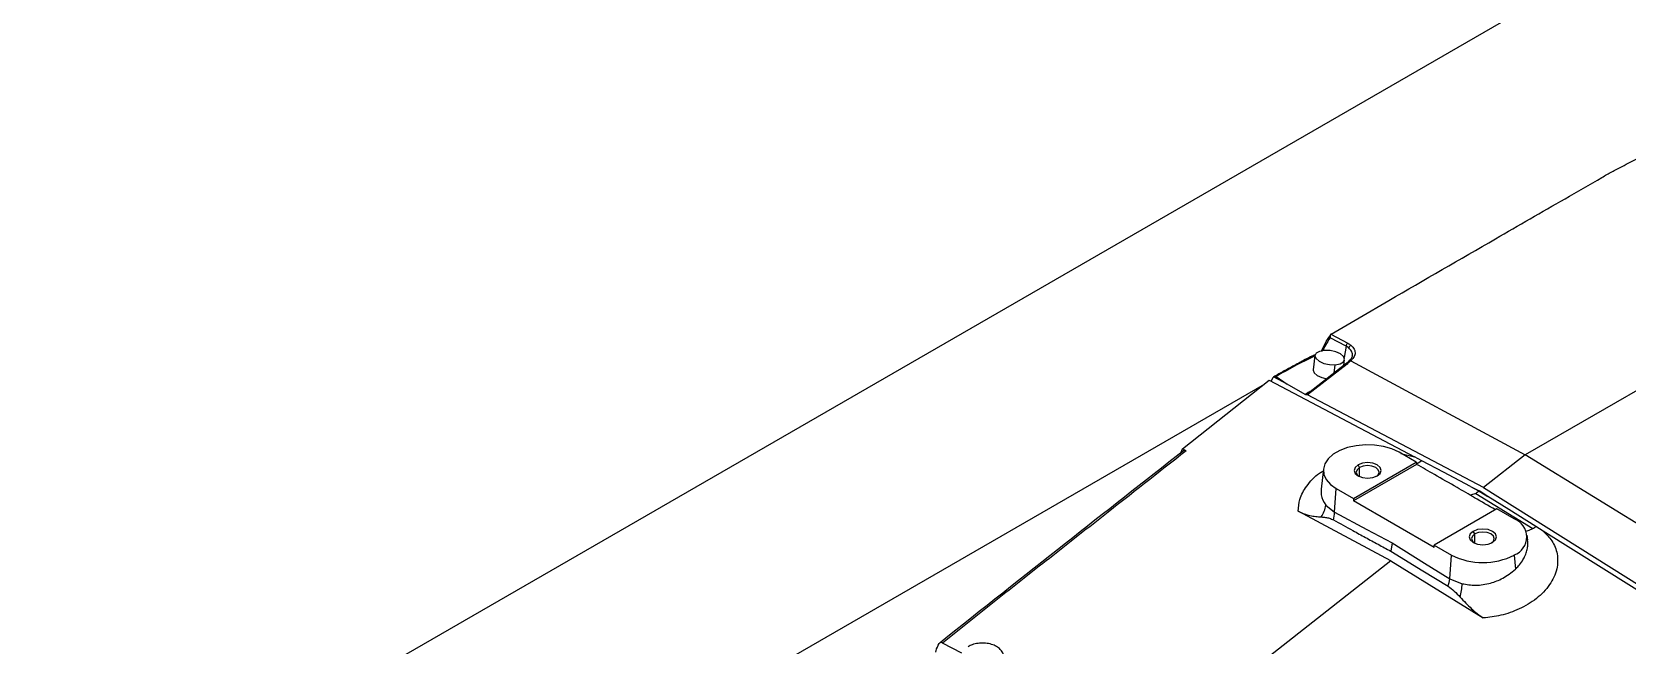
# Model space of a CAD drawing. Header units: millimetres. Extents: x 126 to 938, y 244 to 707.
# Drawn here: x 335.79 to 350.48, y 605.84 to 611.49 of the extents above; entities that cross this region are included whole.
import ezdxf

# ---------------------------------------------------------------- set-up
doc = ezdxf.new("R2010")
doc.units = ezdxf.units.MM

msp = doc.modelspace()

# ---------------------------------------------------------------- linework, layer by layer
at = {"color": 7, "linetype": 'Continuous', "lineweight": 25}
for p, q in [((365.351, 620.833), (270.403, 566.021)), ((355.833, 611.227), (349.54, 607.594)), ((348.013, 608.858), (348.286, 609.017)), ((347.753, 608.706), (348.013, 608.858)), ((347.891, 608.596), (347.745, 608.673)), ((347.753, 608.706), (347.751, 608.705)), ((347.751, 608.705), (347.907, 608.622)), ((347.605, 608.51), (347.587, 608.379)), ((347.607, 608.516), (347.603, 608.514)), ((347.87, 608.418), (347.878, 608.472)), ((347.891, 608.596), (347.875, 608.491)), ((347.919, 608.46), (347.89, 608.433)), ((347.916, 608.579), (347.891, 608.596)), ((347.935, 608.462), (349.54, 607.594)), ((347.2, 608.274), (347.219, 608.307)), ((347.35, 608.246), (347.224, 608.312)), ((347.247, 608.316), (347.35, 608.246)), ((347.901, 608.431), (347.537, 608.148)), ((347.89, 608.433), (347.545, 608.164)), ((347.781, 608.348), (347.792, 608.425)), ((347.872, 608.43), (347.879, 608.425)), ((347.136, 608.244), (308.504, 585.942)), ((346.385, 607.649), (347.184, 608.282)), ((347.184, 608.282), (348.521, 607.576)), ((347.514, 608.151), (347.35, 608.246)), ((347.566, 608.176), (347.527, 608.149)), ((349.158, 607.294), (347.537, 608.148)), ((346.37, 607.614), (346.385, 607.649)), ((346.418, 607.631), (346.385, 607.649)), ((348.538, 607.526), (348.379, 607.618)), ((348.397, 607.608), (348.521, 607.576)), ((348.59, 607.54), (348.521, 607.576)), ((349.54, 607.594), (349.158, 607.294)), ((351.155, 606.603), (349.54, 607.594)), ((347.682, 607.466), (347.662, 607.279)), ((348.541, 607.507), (347.959, 607.171)), ((347.96, 607.193), (348.538, 607.526)), ((348.016, 607.478), (348.002, 607.503)), ((348.016, 607.393), (348.016, 607.478)), ((348.539, 607.524), (348.538, 607.526)), ((347.785, 607.066), (347.801, 607.285)), ((347.801, 607.285), (347.96, 607.193)), ((349.037, 607.304), (349.116, 607.261)), ((349.037, 607.304), (349.117, 607.262)), ((349.158, 607.294), (350.756, 606.289)), ((347.704, 607.132), (347.785, 607.066)), ((347.96, 607.193), (347.959, 607.171)), ((348.701, 606.743), (347.959, 607.171)), ((349.085, 607.239), (349.037, 607.222)), ((349.085, 607.239), (349.611, 606.917)), ((349.117, 607.262), (349.116, 607.261)), ((349.116, 607.261), (349.197, 607.212)), ((349.197, 607.212), (349.117, 607.262)), ((348.302, 606.62), (347.45, 607.077)), ((349.281, 607.098), (348.703, 606.764)), ((349.44, 607.006), (349.281, 607.098)), ((349.077, 606.866), (349.063, 606.89)), ((349.077, 606.781), (349.077, 606.866)), ((349.564, 606.808), (349.559, 606.854)), ((349.705, 606.893), (349.638, 606.935)), ((351.026, 606.064), (349.705, 606.893)), ((348.317, 606.783), (348.302, 606.708)), ((348.701, 606.743), (348.703, 606.764)), ((348.703, 606.764), (348.862, 606.672)), ((348.302, 606.62), (346.128, 604.908)), ((348.302, 606.62), (349.155, 606.093)), ((348.846, 606.453), (348.862, 606.672)), ((349.44, 606.672), (349.45, 606.541)), ((348.846, 606.453), (348.959, 606.408)), ((344.352, 605.767), (344.175, 605.862))]:
    msp.add_line(p, q, dxfattribs=at)
at = {"color": 7, "linetype": 'Continuous', "lineweight": 25, "flags": 128}
for points in [[(347.691, 608.557), (347.647, 608.548), (347.616, 608.53), (347.605, 608.507), (347.615, 608.481), (347.644, 608.457), (347.687, 608.437), (347.739, 608.426), (347.792, 608.425)], [(347.792, 608.425), (347.837, 608.434), (347.867, 608.451), (347.878, 608.475), (347.869, 608.501), (347.84, 608.525), (347.796, 608.545), (347.744, 608.556), (347.691, 608.557)], [(347.587, 608.379), (347.587, 608.376), (347.596, 608.35), (347.625, 608.325), (347.669, 608.306), (347.714, 608.296)], [(348.379, 607.618), (348.313, 607.649), (348.237, 607.672), (348.154, 607.685), (348.069, 607.687), (347.984, 607.679), (347.905, 607.662), (347.833, 607.635), (347.773, 607.6), (347.726, 607.559), (347.695, 607.513), (347.682, 607.464), (347.687, 607.415), (347.709, 607.367), (347.747, 607.323), (347.801, 607.285)], [(348.002, 607.503), (347.975, 607.479), (347.965, 607.451), (347.975, 607.424), (348.002, 607.4), (348.042, 607.385), (348.09, 607.379), (348.138, 607.385), (348.179, 607.4)], [(348.016, 607.478), (347.993, 607.458), (347.985, 607.435), (347.993, 607.412), (348.01, 607.396)], [(348.179, 607.4), (348.206, 607.424), (348.215, 607.451), (348.206, 607.479), (348.179, 607.503), (348.138, 607.518), (348.09, 607.524), (348.042, 607.518), (348.002, 607.503)], [(348.171, 607.396), (348.187, 607.412), (348.195, 607.435), (348.187, 607.458), (348.165, 607.478), (348.13, 607.491), (348.09, 607.496), (348.05, 607.491), (348.016, 607.478)], [(348.59, 607.54), (348.554, 607.517), (348.538, 607.51)], [(349.037, 607.304), (348.787, 607.436), (348.59, 607.54)], [(349.638, 606.935), (349.39, 607.09), (349.197, 607.212)], [(347.785, 607.066), (348.083, 606.907), (348.317, 606.783)], [(349.063, 606.89), (349.035, 606.867), (349.026, 606.839), (349.035, 606.812), (349.063, 606.788), (349.103, 606.773), (349.151, 606.767), (349.199, 606.773), (349.239, 606.788)], [(349.077, 606.866), (349.054, 606.846), (349.046, 606.823), (349.054, 606.8), (349.07, 606.784)], [(349.239, 606.788), (349.266, 606.812), (349.276, 606.839), (349.266, 606.867), (349.239, 606.89), (349.199, 606.906), (349.151, 606.911), (349.103, 606.906), (349.063, 606.89)], [(349.232, 606.784), (349.248, 606.8), (349.256, 606.823), (349.248, 606.846), (349.225, 606.866), (349.191, 606.879), (349.151, 606.883), (349.111, 606.879), (349.077, 606.866)], [(349.549, 606.893), (349.578, 606.901), (349.611, 606.917)], [(348.302, 606.708), (348.598, 606.527), (348.831, 606.385)], [(348.317, 606.783), (348.613, 606.598), (348.846, 606.453)]]:
    msp.add_lwpolyline(points, dxfattribs=at)
at = {"color": 7, "linetype": 'Continuous', "lineweight": 25}
for centre, radius, start, end in [((347.928, 608.591), 0.038, 123.4914, 172.6876), ((347.949, 608.573), 0.0334, 112.8466, 169.5817), ((347.894, 608.423), 0.0108, 51.7778, 117.1761), ((347.453, 607.164), 0.253, 325.9176, 352.6995), ((347.464, 607.081), 0.322, 344.5403, 357.2731), ((349.377, 606.839), 0.178, 290.7828, 69.2172), ((349.473, 607.153), 0.274, 300.2783, 307.1738), ((349.151, 607.23), 0.628, 242.6085, 297.3915), ((348.526, 606.489), 0.322, 341.1546, 353.591), ((348.383, 606.424), 0.577, 345.914, 358.3431)]:
    msp.add_arc(centre, radius, start, end, dxfattribs=at)
for points, knots in [([(350.248, 610.15), (350.278, 610.167), (350.338, 610.203), (350.451, 610.261), (350.533, 610.302), (350.583, 610.327)], [0, 0, 0, 0, 0.273515, 0.554508, 1, 1, 1, 1]), ([(348.286, 609.017), (348.613, 609.206), (349.153, 609.519), (349.807, 609.896), (350.135, 610.084), (350.248, 610.15)], [0, 0, 0, 0, 0.499855, 0.826573, 1, 1, 1, 1]), ([(347.661, 608.547), (347.673, 608.572), (347.698, 608.622), (347.728, 608.668), (347.744, 608.692)], [0, 0, 0, 0, 0.487041, 1, 1, 1, 1]), ([(347.745, 608.673), (347.73, 608.65), (347.704, 608.609), (347.681, 608.565), (347.67, 608.546)], [0, 0, 0, 0, 0.555025, 1, 1, 1, 1]), ([(347.751, 608.705), (347.749, 608.703), (347.746, 608.699), (347.744, 608.692), (347.743, 608.682), (347.744, 608.676), (347.745, 608.673)], [0, 0, 0, 0, 0.20125, 0.464776, 0.683331, 1, 1, 1, 1]), ([(347.907, 608.622), (347.913, 608.619), (347.923, 608.614), (347.932, 608.607), (347.936, 608.604)], [0, 0, 0, 0, 0.574527, 1, 1, 1, 1]), ([(347.936, 608.604), (347.948, 608.592), (347.97, 608.571), (347.978, 608.526), (347.962, 608.489), (347.944, 608.471), (347.935, 608.462)], [0, 0, 0, 0, 0.2872992, 0.5477115, 0.762117, 1, 1, 1, 1]), ([(347.61, 608.517), (347.595, 608.511), (347.557, 608.495), (347.506, 608.467), (347.452, 608.438), (347.393, 608.406), (347.315, 608.364), (347.256, 608.33), (347.223, 608.311)], [0, 0, 0, 0, 0.112596, 0.282143, 0.393554, 0.535832, 0.738402, 1, 1, 1, 1]), ([(347.605, 608.506), (347.541, 608.475), (347.42, 608.415), (347.303, 608.348), (347.247, 608.316)], [0, 0, 0, 0, 0.523855, 1, 1, 1, 1]), ([(347.934, 608.462), (347.928, 608.456), (347.918, 608.445), (347.906, 608.436), (347.901, 608.431)], [0, 0, 0, 0, 0.549408, 1, 1, 1, 1]), ([(347.948, 608.506), (347.949, 608.51), (347.953, 608.524), (347.943, 608.553), (347.926, 608.57), (347.916, 608.579)], [0, 0, 0, 0, 0.123028, 0.539366, 1, 1, 1, 1]), ([(347.949, 608.506), (347.947, 608.498), (347.941, 608.48), (347.926, 608.467), (347.918, 608.46)], [0, 0, 0, 0, 0.4524069, 1, 1, 1, 1]), ([(347.934, 608.462), (347.932, 608.463), (347.927, 608.464), (347.922, 608.462), (347.92, 608.461), (347.919, 608.46), (347.919, 608.459)], [0, 0, 0, 0, 0.42805, 0.805751, 0.893775, 1, 1, 1, 1]), ([(347.935, 608.462), (347.935, 608.462), (347.934, 608.462), (347.934, 608.462), (347.934, 608.462)], [0, 0, 0, 0, 0.548393, 1, 1, 1, 1]), ([(347.224, 608.312), (347.223, 608.312), (347.221, 608.31), (347.22, 608.308), (347.219, 608.307)], [0, 0, 0, 0, 0.4858855, 1, 1, 1, 1]), ([(347.247, 608.316), (347.246, 608.317), (347.245, 608.318), (347.242, 608.318), (347.239, 608.318), (347.233, 608.316), (347.228, 608.314), (347.224, 608.312)], [0, 0, 0, 0, 0.097577, 0.208088, 0.338089, 0.491934, 1, 1, 1, 1]), ([(347.514, 608.151), (347.524, 608.159), (347.543, 608.174), (347.566, 608.183), (347.578, 608.188)], [0, 0, 0, 0, 0.47836, 1, 1, 1, 1]), ([(347.527, 608.149), (347.525, 608.149), (347.52, 608.148), (347.516, 608.15), (347.514, 608.151)], [0, 0, 0, 0, 0.472199, 1, 1, 1, 1]), ([(347.537, 608.148), (347.535, 608.148), (347.532, 608.15), (347.528, 608.149), (347.527, 608.149)], [0, 0, 0, 0, 0.578713, 1, 1, 1, 1]), ([(346.395, 607.633), (346.032, 607.348), (345.283, 606.761), (344.537, 606.17), (344.153, 605.865)], [0, 0, 0, 0, 0.484539, 1, 1, 1, 1]), ([(346.418, 607.631), (346.163, 607.431), (345.744, 607.101), (345.159, 606.642), (344.666, 606.253), (344.338, 605.993), (344.175, 605.862)], [0, 0, 0, 0, 0.340192, 0.560388, 0.780347, 1, 1, 1, 1]), ([(346.418, 607.631), (346.414, 607.632), (346.409, 607.635), (346.4, 607.636), (346.396, 607.634), (346.395, 607.633)], [0, 0, 0, 0, 0.437916, 0.829398, 1, 1, 1, 1]), ([(347.45, 607.077), (347.453, 607.114), (347.459, 607.196), (347.531, 607.317), (347.609, 607.405), (347.669, 607.44), (347.68, 607.446)], [0, 0, 0, 0, 0.2407633, 0.5403953, 0.9113928, 1, 1, 1, 1]), ([(348.539, 607.524), (348.539, 607.521), (348.539, 607.515), (348.54, 607.51), (348.541, 607.507)], [0, 0, 0, 0, 0.56596, 1, 1, 1, 1]), ([(348.914, 607.294), (348.844, 607.334), (348.72, 607.405), (348.596, 607.476), (348.541, 607.507)], [0, 0, 0, 0, 0.55818, 1, 1, 1, 1]), ([(347.662, 607.278), (347.661, 607.261), (347.659, 607.208), (347.686, 607.163), (347.704, 607.132)], [0, 0, 0, 0, 0.333313, 1, 1, 1, 1]), ([(349.266, 607.089), (349.202, 607.126), (349.085, 607.194), (348.967, 607.263), (348.914, 607.294)], [0, 0, 0, 0, 0.540301, 1, 1, 1, 1]), ([(349.116, 607.261), (349.111, 607.257), (349.1, 607.249), (349.09, 607.242), (349.085, 607.239)], [0, 0, 0, 0, 0.570007, 1, 1, 1, 1]), ([(347.45, 607.077), (347.468, 607.069), (347.503, 607.051), (347.558, 607.036), (347.611, 607.027), (347.646, 607.024), (347.663, 607.023)], [0, 0, 0, 0, 0.273166, 0.526258, 0.766971, 1, 1, 1, 1]), ([(347.663, 607.023), (347.676, 607.021), (347.701, 607.019), (347.739, 607.012), (347.762, 607.001), (347.774, 606.995)], [0, 0, 0, 0, 0.33568, 0.654487, 1, 1, 1, 1]), ([(347.774, 606.995), (347.834, 606.963), (347.933, 606.909), (348.07, 606.834), (348.186, 606.771), (348.264, 606.729), (348.302, 606.708)], [0, 0, 0, 0, 0.340026, 0.560027, 0.78002, 1, 1, 1, 1]), ([(349.705, 606.893), (349.734, 606.864), (349.794, 606.805), (349.844, 606.681), (349.84, 606.535), (349.77, 606.389), (349.646, 606.264), (349.489, 606.171), (349.322, 606.113), (349.209, 606.099), (349.155, 606.093)], [0, 0, 0, 0, 0.09718, 0.199534, 0.310849, 0.436986, 0.578371, 0.726845, 0.870513, 1, 1, 1, 1]), ([(349.45, 606.541), (349.459, 606.551), (349.484, 606.575), (349.513, 606.614), (349.537, 606.658), (349.554, 606.701), (349.563, 606.743), (349.567, 606.779), (349.563, 606.8), (349.562, 606.809)], [0, 0, 0, 0, 0.139484, 0.33952, 0.480948, 0.645167, 0.789208, 0.915521, 1, 1, 1, 1]), ([(348.959, 606.408), (349.001, 606.401), (349.088, 606.387), (349.217, 606.409), (349.343, 606.456), (349.412, 606.511), (349.45, 606.541)], [0, 0, 0, 0, 0.238416, 0.502437, 0.730698, 1, 1, 1, 1]), ([(348.831, 606.385), (348.85, 606.371), (348.891, 606.34), (348.924, 606.303), (348.942, 606.284)], [0, 0, 0, 0, 0.483525, 1, 1, 1, 1]), ([(348.942, 606.284), (348.959, 606.266), (348.993, 606.23), (349.045, 606.178), (349.098, 606.132), (349.136, 606.106), (349.155, 606.093)], [0, 0, 0, 0, 0.261017, 0.516254, 0.762888, 1, 1, 1, 1]), ([(344.112, 605.778), (344.113, 605.782), (344.12, 605.81), (344.133, 605.836), (344.145, 605.858)], [0, 0, 0, 0, 0.145361, 1, 1, 1, 1]), ([(344.175, 605.862), (344.172, 605.864), (344.166, 605.866), (344.158, 605.867), (344.15, 605.864), (344.146, 605.86), (344.145, 605.858)], [0, 0, 0, 0, 0.288782, 0.540483, 0.76589, 1, 1, 1, 1]), ([(344.739, 605.725), (344.74, 605.732), (344.741, 605.751), (344.726, 605.782), (344.699, 605.813), (344.66, 605.838), (344.612, 605.855), (344.558, 605.863), (344.502, 605.86), (344.452, 605.85), (344.424, 605.835), (344.411, 605.828)], [0, 0, 0, 0, 0.047669, 0.14486, 0.243744, 0.355672, 0.484122, 0.621695, 0.761129, 0.897611, 1, 1, 1, 1])]:
    msp.add_open_spline(points, degree=3, knots=knots, dxfattribs=at)

doc.saveas('drawing.dxf')
